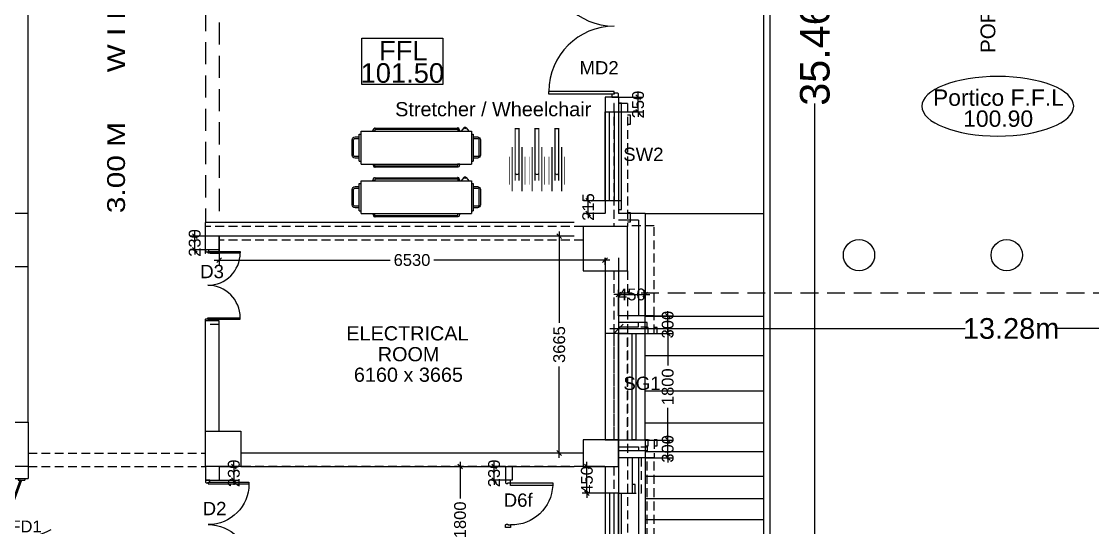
# Model space of a CAD drawing. Extents: x 6345096 to 6738923, y -6490958 to -6305885.
# Drawn here: x 6641686 to 6659809, y -6445439 to -6436884 of the extents above; entities that cross this region are included whole.
import ezdxf
from ezdxf.enums import TextEntityAlignment as Align

# ---------------------------------------------------------------- set-up
doc = ezdxf.new("R2010")
doc.units = 0
doc.header["$LTSCALE"] = 600
doc.header["$MEASUREMENT"] = 0
doc.header["$PDMODE"] = 35
for name, pattern in [('DASHED', [0.75, 0.5, -0.25]), ('HIDDEN', [0.375, 0.25, -0.125]), ('HIDDEN2', [0.1875, 0.125, -0.0625])]:
    doc.linetypes.add(name, pattern=pattern)
doc.layers.get('0').update_dxf_attribs({"linetype": 'CONTINUOUS'})
doc.layers.get('Defpoints').update_dxf_attribs({"linetype": 'CONTINUOUS'})
for name, color, linetype in [('8', 8, 'CONTINUOUS'), ('Car', 8, 'CONTINUOUS'), ('chajja', 7, 'CONTINUOUS'), ('DIM', 8, 'CONTINUOUS'), ('DOOR', 32, 'CONTINUOUS'), ('Ele Proje.', 7, 'CONTINUOUS'), ('Ele. Proj', 7, 'CONTINUOUS'), ('FFL', 7, 'CONTINUOUS'), ('Fire Door', 10, 'CONTINUOUS'), ('Fixed Glass', 171, 'CONTINUOUS'), ('FURN', 32, 'CONTINUOUS'), ('furniture', 33, 'CONTINUOUS'), ('HS', 251, 'CONTINUOUS'), ('joinery', 7, 'CONTINUOUS'), ('LA-column', 3, 'CONTINUOUS'), ('REVISIONS', 6, 'CONTINUOUS'), ('Room Dim', 1, 'CONTINUOUS'), ('Stairscase', 7, 'CONTINUOUS'), ('TEXT', 6, 'CONTINUOUS'), ('TXT', 6, 'CONTINUOUS'), ('Walls', 7, 'CONTINUOUS'), ('WIN', 151, 'CONTINUOUS'), ('Working Dim', 5, 'CONTINUOUS')]:
    doc.layers.add(name, color=color, linetype=linetype)
doc.styles.add('ari', font='arial.ttf')
doc.styles.add('ARIAL', font='arial.ttf')
doc.styles.get("Standard").update_dxf_attribs({"font": 'romans.shx'})
doc.dimstyles.new('int. dim', dxfattribs={"dimtxt": 200, "dimasz": 80, "dimexe": 80, "dimexo": 0, "dimgap": 70, "dimtad": 0, "dimdec": 0, "dimzin": 12, "dimdsep": 46, "dimtxsty": 'ari', "dimblk": 'OBLIQUE', "dimcen": 2, "dimdle": 80, "dimclrd": 256, "dimclre": 256, "dimclrt": 6, "dimadec": 0, "dimazin": 0, "dimtfac": 1, "dimtdec": 0, "dimtix": 1, "dimtmove": 2, "dimatfit": 3, "dimfxl": 1, "dimtolj": 1, "dimtzin": 0, "dimlwd": -1, "dimlwe": -1, "dimarcsym": 0})
doc.dimstyles.new('STANDARD$0', dxfattribs={"dimscale": 0, "dimtxt": 150, "dimasz": 125, "dimexe": 0.75, "dimexo": 1, "dimgap": 25, "dimtad": 1, "dimdec": 0, "dimdsep": 46, "dimtxsty": 'Standard', "dimblk1": 'DOT', "dimblk2": 'DOT', "dimsah": 1, "dimcen": 2.5, "dimclrd": 1, "dimclre": 1, "dimclrt": 3, "dimadec": 0, "dimazin": 0, "dimtfac": 1, "dimtdec": 0, "dimtmove": 0, "dimatfit": 3, "dimldrblk": 'DOT', "dimfxl": 1, "dimtolj": 1, "dimtzin": 0, "dimarcsym": 0})

# ---------------------------------------------------------------- blocks, each defined once
blk = doc.blocks.new('A$C15456D16')
at = {"layer": 'Fire Door'}
for p, q in [((969, -4), (56, 329)), ((969, -4), (56, 329)), ((969, -4), (56, 329)), ((979, 23), (65, 355)), ((979, 23), (65, 355)), ((979, 23), (65, 355)), ((248, 289), (238, 262)), ((248, 289), (238, 262)), ((248, 289), (238, 262)), ((791, 76), (243, 276)), ((791, 76), (243, 276)), ((791, 76), (243, 276)), ((-1000, 56), (-972, 56)), ((-1000, -56), (-1000, 56)), ((-1000, 56), (-972, 56)), ((-1000, -56), (-1000, 56)), ((-1000, 56), (-972, 56)), ((-1000, -56), (-1000, 56)), ((-979, -23), (-969, 4)), ((-979, -23), (-969, 4)), ((-979, -23), (-969, 4)), ((-972, -56), (-972, 56)), ((-972, -56), (-972, 56)), ((-972, -56), (-972, 56)), ((-969, 4), (-56, -329)), ((-969, 4), (-56, -329)), ((-969, 4), (-56, -329)), ((796, 89), (786, 63)), ((796, 89), (786, 63)), ((796, 89), (786, 63)), ((979, 23), (969, -4)), ((979, 23), (969, -4)), ((979, 23), (969, -4)), ((1000, 56), (972, 56)), ((972, -56), (972, 56)), ((1000, 56), (972, 56)), ((972, -56), (972, 56)), ((1000, 56), (972, 56)), ((972, -56), (972, 56)), ((1000, -56), (1000, 56)), ((1000, -56), (1000, 56)), ((1000, -56), (1000, 56)), ((-1000, -56), (-972, -56)), ((-1000, -56), (-972, -56)), ((-1000, -56), (-972, -56)), ((-979, -23), (-65, -355)), ((-979, -23), (-65, -355)), ((-979, -23), (-65, -355)), ((-796, -89), (-786, -63)), ((-796, -89), (-786, -63)), ((-796, -89), (-786, -63)), ((-791, -76), (-243, -276)), ((-791, -76), (-243, -276)), ((-791, -76), (-243, -276)), ((1000, -56), (972, -56)), ((1000, -56), (972, -56)), ((1000, -56), (972, -56)), ((-238, -262), (-248, -289)), ((-238, -262), (-248, -289)), ((-238, -262), (-248, -289))]:
    blk.add_line(p, q, dxfattribs=at)
at = {"layer": 'Fire Door', "extrusion": (0, 0, -1)}
for centre, major_axis, start_param, end_param in [((-1000, 0), (-1000, 0), 2.617886, 3.665084), ((-1000, 0), (-1000, 0), 2.617886, 3.665084), ((-1000, 0), (-1000, 0), 2.617886, 3.665084), ((1000, 0), (1000, 0), 2.618102, 3.665299), ((1000, 0), (1000, 0), 2.618102, 3.665299), ((1000, 0), (1000, 0), 2.618102, 3.665299)]:
    blk.add_ellipse(centre, major_axis=major_axis, ratio=1, start_param=start_param, end_param=end_param, dxfattribs=at)
blk = doc.blocks.new('Z$W@#1275')
at = {"layer": 'DOOR'}
for p, q in [((73, 1500), (0, 1500)), ((0, 1500), (0, 1467)), ((0, 1467), (2, 1467)), ((11, 1456), (11, 1458)), ((11, 1456), (47, 1456)), ((47, 1467), (736, 1467)), ((47, 1467), (47, 1439)), ((47, 1456), (47, 1467)), ((47, 1467), (73, 1467)), ((73, 1467), (73, 1500)), ((736, 1467), (736, 1439)), ((47, 1439), (736, 1439)), ((0, 33), (2, 33)), ((0, 0), (0, 33)), ((73, 0), (0, 0)), ((11, 44), (11, 42)), ((11, 44), (47, 44)), ((47, 61), (736, 61)), ((47, 33), (47, 61)), ((47, 44), (47, 33)), ((47, 33), (736, 33)), ((47, 33), (73, 33)), ((73, 33), (73, 0)), ((736, 33), (736, 61))]:
    blk.add_line(p, q, dxfattribs=at)
for centre, start, end in [((11, 1467), 180, 270), ((11, 33), 90, 180)]:
    blk.add_arc(centre, 9.13, start, end, dxfattribs=at)
at = {"layer": 'DOOR', "color": 145}
for centre, start, end in [((47, 1439), 270, 0), ((47, 61), 0, 90)]:
    blk.add_arc(centre, 689, start, end, dxfattribs=at)
blk = doc.blocks.new('_Oblique')
at = {"color": 0, "linetype": 'ByBlock', "lineweight": -2}
blk.add_line((-0.5, -0.5), (0.5, 0.5), dxfattribs=at)
blk = doc.blocks.new('*D2323')
at = {"layer": 'Defpoints', "color": 0, "transparency": 16777216}
for p in [(6645029, -6440514, -22), (6651559, -6440879, 4), (6651559, -6440917)]:
    blk.add_point(p, dxfattribs=at)
at = {"layer": 'Working Dim', "transparency": 16777216}
for p, q in [((6645029, -6440514), (6645029, -6440997)), ((6651559, -6440879), (6651559, -6440997)), ((6644949, -6440917), (6647926, -6440917)), ((6651639, -6440917), (6648663, -6440917))]:
    blk.add_line(p, q, dxfattribs=at)
at = {"layer": 'Working Dim', "transparency": 16777216, "xscale": 80, "yscale": 80, "zscale": 80, "rotation": 180}
blk.add_blockref('_Oblique', (6645029, -6440917), dxfattribs=at)
at = {"layer": 'Working Dim', "transparency": 16777216, "xscale": 80, "yscale": 80, "zscale": 80}
blk.add_blockref('_Oblique', (6651559, -6440917), dxfattribs=at)
at = {"layer": 'Working Dim', "color": 6, "transparency": 16777216, "insert": (6648294, -6440917), "char_height": 200, "attachment_point": 5, "style": 'ari'}
blk.add_mtext('\\A1;6530', dxfattribs=at)
blk = doc.blocks.new('*D2324')
at = {"layer": 'Defpoints', "color": 0, "transparency": 16777216}
for p in [(6651039, -6440514, 5), (6650785, -6444179), (6651039, -6444179, 1)]:
    blk.add_point(p, dxfattribs=at)
at = {"layer": 'Working Dim', "transparency": 16777216}
for p, q in [((6651039, -6440514), (6650705, -6440514)), ((6650785, -6440434), (6650785, -6441977)), ((6650785, -6444259), (6650785, -6442715)), ((6651039, -6444179), (6650705, -6444179))]:
    blk.add_line(p, q, dxfattribs=at)
at = {"layer": 'Working Dim', "transparency": 16777216, "xscale": 80, "yscale": 80, "zscale": 80}
for p, rotation in [((6650785, -6440514), 90), ((6650785, -6444179), 270)]:
    blk.add_blockref('_Oblique', p, dxfattribs=dict(at, rotation=rotation))
at = {"layer": 'Working Dim', "color": 6, "transparency": 16777216, "insert": (6650785, -6442346), "char_height": 200, "attachment_point": 5, "rotation": 90, "style": 'ari'}
blk.add_mtext('\\A1;3665', dxfattribs=at)
blk = doc.blocks.new('*D2325')
at = {"layer": 'Defpoints', "color": 0, "transparency": 16777216}
for p in [(6644618, -6440514), (6645029, -6440514, 15), (6645029, -6440744, 15)]:
    blk.add_point(p, dxfattribs=at)
at = {"layer": 'Working Dim', "transparency": 16777216}
for p, q in [((6645029, -6440514), (6644538, -6440514)), ((6644618, -6440514), (6644618, -6440434)), ((6644618, -6440744), (6644618, -6440514)), ((6645029, -6440744), (6644538, -6440744)), ((6644618, -6440744), (6644618, -6440824))]:
    blk.add_line(p, q, dxfattribs=at)
at = {"layer": 'Working Dim', "transparency": 16777216, "xscale": 80, "yscale": 80, "zscale": 80}
for p, rotation in [((6644618, -6440514), 270), ((6644618, -6440744), 90)]:
    blk.add_blockref('_Oblique', p, dxfattribs=dict(at, rotation=rotation))
at = {"layer": 'Working Dim', "color": 6, "transparency": 16777216, "insert": (6644618, -6440629), "char_height": 200, "attachment_point": 5, "rotation": 90, "style": 'ari'}
blk.add_mtext('\\A1;230', dxfattribs=at)
blk = doc.blocks.new('A$C5EC80D08')
at = {"layer": 'DOOR', "color": 9, "true_color": 0xd2c4bc}
for p, q in [((-2347, 76), (-2347, 1178)), ((-2347, 1178), (-2302, 1178)), ((-2302, 76), (-2302, 1178)), ((-98, 76), (-98, 1178)), ((-53, 1178), (-98, 1178)), ((-53, 76), (-53, 1178)), ((-2400, 117), (-2400, 0)), ((-2347, 117), (-2400, 117)), ((-2400, 0), (-2347, 0)), ((-2347, 76), (-2347, 117)), ((-2347, 76), (-2302, 76)), ((-2330, 76), (-2347, 76)), ((-2347, 0), (-2347, 3)), ((-2330, 18), (-2333, 18)), ((-2330, 18), (-2330, 76)), ((-53, 76), (-98, 76)), ((-70, 18), (-70, 76)), ((-70, 76), (-53, 76)), ((-70, 18), (-67, 18)), ((-53, 117), (0, 117)), ((-53, 76), (-53, 117)), ((-53, 0), (-53, 3)), ((0, 0), (-53, 0)), ((0, 117), (0, 0))]:
    blk.add_line(p, q, dxfattribs=at)
at = {"layer": 'DOOR', "color": 9, "true_color": 0xd2c4bc, "extrusion": (3.59918e-30, 5.89771e-14, -1)}
blk.add_ellipse((-2302, 76), major_axis=(-1102, 2), ratio=1, start_param=1.568687, end_param=3.139483, dxfattribs=at)
at = {"layer": 'DOOR', "color": 9, "true_color": 0xd2c4bc, "extrusion": (3.64848e-30, 5.89771e-14, -1)}
blk.add_ellipse((-98, 76), major_axis=(-1102, 1), ratio=1, start_param=-0.001324, end_param=1.569472, dxfattribs=at)
at = {"layer": 'DOOR', "color": 9, "true_color": 0xd2c4bc, "extrusion": (9.46633e-30, 5.89771e-14, -1)}
blk.add_ellipse((-2347, 18), major_axis=(-14.4, 2.3), ratio=1, start_param=2.982972, end_param=4.553768, dxfattribs=at)
at = {"layer": 'DOOR', "color": 9, "true_color": 0xd2c4bc, "extrusion": (-1.57772e-30, 5.89771e-14, -1)}
blk.add_ellipse((-53, 18), major_axis=(14.4, 2.3), ratio=1, start_param=1.729417, end_param=3.300214, dxfattribs=at)
blk = doc.blocks.new('*D2327')
at = {"layer": 'Defpoints', "color": 0, "transparency": 16777216}
for p in [(6651789, -6438164, 46), (6652119, -6438164), (6651789, -6438414, 46)]:
    blk.add_point(p, dxfattribs=at)
at = {"layer": 'Working Dim', "transparency": 16777216}
for p, q in [((6651789, -6438164), (6652199, -6438164)), ((6652119, -6438164), (6652119, -6438084)), ((6652119, -6438414), (6652119, -6438164)), ((6651789, -6438414), (6652199, -6438414)), ((6652119, -6438414), (6652119, -6438494))]:
    blk.add_line(p, q, dxfattribs=at)
at = {"layer": 'Working Dim', "transparency": 16777216, "xscale": 80, "yscale": 80, "zscale": 80}
for p, rotation in [((6652119, -6438164), 270), ((6652119, -6438414), 90)]:
    blk.add_blockref('_Oblique', p, dxfattribs=dict(at, rotation=rotation))
at = {"layer": 'Working Dim', "color": 6, "transparency": 16777216, "insert": (6652119, -6438289), "char_height": 200, "attachment_point": 5, "rotation": 90, "style": 'ari'}
blk.add_mtext('\\A1;250', dxfattribs=at)
blk = doc.blocks.new('*D2331')
at = {"layer": 'Defpoints', "color": 0, "transparency": 16777216}
for p in [(6651253, -6444409), (6651559, -6444409, 35), (6651559, -6444859, 145)]:
    blk.add_point(p, dxfattribs=at)
at = {"layer": 'Working Dim', "transparency": 16777216}
for p, q in [((6651253, -6444409), (6651253, -6444329)), ((6651559, -6444409), (6651173, -6444409)), ((6651253, -6444859), (6651253, -6444409)), ((6651559, -6444859), (6651173, -6444859)), ((6651253, -6444859), (6651253, -6444939))]:
    blk.add_line(p, q, dxfattribs=at)
at = {"layer": 'Working Dim', "transparency": 16777216, "xscale": 80, "yscale": 80, "zscale": 80}
for p, rotation in [((6651253, -6444409), 270), ((6651253, -6444859), 90)]:
    blk.add_blockref('_Oblique', p, dxfattribs=dict(at, rotation=rotation))
at = {"layer": 'Working Dim', "color": 6, "transparency": 16777216, "insert": (6651253, -6444634), "char_height": 200, "attachment_point": 5, "rotation": 90, "style": 'ari'}
blk.add_mtext('\\A1;450', dxfattribs=at)
blk = doc.blocks.new('*D2332')
at = {"layer": 'Defpoints', "color": 0, "transparency": 16777216}
for p in [(6651276, -6439914), (6651559, -6439914, 46), (6651559, -6440129, 46)]:
    blk.add_point(p, dxfattribs=at)
at = {"layer": 'Working Dim', "transparency": 16777216}
for p, q in [((6651559, -6439914), (6651196, -6439914)), ((6651276, -6439914), (6651276, -6439834)), ((6651276, -6440129), (6651276, -6439914)), ((6651559, -6440129), (6651196, -6440129)), ((6651276, -6440129), (6651276, -6440209))]:
    blk.add_line(p, q, dxfattribs=at)
at = {"layer": 'Working Dim', "transparency": 16777216, "xscale": 80, "yscale": 80, "zscale": 80}
for p, rotation in [((6651276, -6439914), 270), ((6651276, -6440129), 90)]:
    blk.add_blockref('_Oblique', p, dxfattribs=dict(at, rotation=rotation))
at = {"layer": 'Working Dim', "color": 6, "transparency": 16777216, "insert": (6651276, -6440021), "char_height": 200, "attachment_point": 5, "rotation": 90, "style": 'ari'}
blk.add_mtext('\\A1;215', dxfattribs=at)
blk = doc.blocks.new('*D2341')
at = {"layer": 'Defpoints', "color": 0, "transparency": 16777216}
for p in [(6651790, -6440879, 2), (6665070, -6441479, 2), (6651790, -6442076)]:
    blk.add_point(p, dxfattribs=at)
at = {"layer": 'DIM', "color": 8, "transparency": 16777216}
for p, q in [((6651790, -6440879), (6651790, -6442226)), ((6665070, -6441479), (6665070, -6442226)), ((6651640, -6442076), (6657656, -6442076)), ((6665220, -6442076), (6659204, -6442076))]:
    blk.add_line(p, q, dxfattribs=at)
at = {"layer": 'DIM', "color": 8, "transparency": 16777216, "xscale": 150, "yscale": 150, "zscale": 150, "rotation": 180}
blk.add_blockref('_Oblique', (6651790, -6442076), dxfattribs=at)
at = {"layer": 'DIM', "color": 8, "transparency": 16777216, "xscale": 150, "yscale": 150, "zscale": 150}
blk.add_blockref('_Oblique', (6665070, -6442076), dxfattribs=at)
at = {"layer": 'DIM', "color": 7, "transparency": 16777216, "insert": (6658430, -6442076), "char_height": 350, "attachment_point": 5, "style": 'ari'}
blk.add_mtext('\\A1;13.28m', dxfattribs=at)
blk = doc.blocks.new('*D2352')
at = {"layer": 'Defpoints', "color": 0, "transparency": 16777216}
for p in [(6652239, -6443959, 19), (6652621, -6443959), (6652239, -6444259, 27)]:
    blk.add_point(p, dxfattribs=at)
at = {"layer": 'Working Dim', "transparency": 16777216}
for p, q in [((6652239, -6443959), (6652701, -6443959)), ((6652621, -6443959), (6652621, -6443879)), ((6652621, -6444259), (6652621, -6443959)), ((6652239, -6444259), (6652701, -6444259)), ((6652621, -6444259), (6652621, -6444339))]:
    blk.add_line(p, q, dxfattribs=at)
at = {"layer": 'Working Dim', "transparency": 16777216, "xscale": 80, "yscale": 80, "zscale": 80}
for p, rotation in [((6652621, -6443959), 270), ((6652621, -6444259), 90)]:
    blk.add_blockref('_Oblique', p, dxfattribs=dict(at, rotation=rotation))
at = {"layer": 'Working Dim', "color": 6, "transparency": 16777216, "insert": (6652621, -6444109), "char_height": 200, "attachment_point": 5, "rotation": 90, "style": 'ari'}
blk.add_mtext('\\A1;300', dxfattribs=at)
blk = doc.blocks.new('*D2353')
at = {"layer": 'Defpoints', "color": 0, "transparency": 16777216}
for p in [(6652289, -6442159, 14), (6652621, -6442159), (6652239, -6443959, 19)]:
    blk.add_point(p, dxfattribs=at)
at = {"layer": 'Working Dim', "transparency": 16777216}
for p, q in [((6652289, -6442159), (6652701, -6442159)), ((6652621, -6442079), (6652621, -6442700)), ((6652621, -6444039), (6652621, -6443418)), ((6652239, -6443959), (6652701, -6443959))]:
    blk.add_line(p, q, dxfattribs=at)
at = {"layer": 'Working Dim', "transparency": 16777216, "xscale": 80, "yscale": 80, "zscale": 80}
for p, rotation in [((6652621, -6442159), 90), ((6652621, -6443959), 270)]:
    blk.add_blockref('_Oblique', p, dxfattribs=dict(at, rotation=rotation))
at = {"layer": 'Working Dim', "color": 6, "transparency": 16777216, "insert": (6652621, -6443059), "char_height": 200, "attachment_point": 5, "rotation": 90, "style": 'ari'}
blk.add_mtext('\\A1;1800', dxfattribs=at)
blk = doc.blocks.new('*D2354')
at = {"layer": 'Defpoints', "color": 0, "transparency": 16777216}
for p in [(6652239, -6441859, 27), (6652621, -6441859), (6652289, -6442159, 14)]:
    blk.add_point(p, dxfattribs=at)
at = {"layer": 'Working Dim', "transparency": 16777216}
for p, q in [((6652621, -6441859), (6652621, -6441779)), ((6652239, -6441859), (6652701, -6441859)), ((6652621, -6442159), (6652621, -6441859)), ((6652289, -6442159), (6652701, -6442159)), ((6652621, -6442159), (6652621, -6442239))]:
    blk.add_line(p, q, dxfattribs=at)
at = {"layer": 'Working Dim', "transparency": 16777216, "xscale": 80, "yscale": 80, "zscale": 80}
for p, rotation in [((6652621, -6441859), 270), ((6652621, -6442159), 90)]:
    blk.add_blockref('_Oblique', p, dxfattribs=dict(at, rotation=rotation))
at = {"layer": 'Working Dim', "color": 6, "transparency": 16777216, "insert": (6652621, -6442009), "char_height": 200, "attachment_point": 5, "rotation": 90, "style": 'ari'}
blk.add_mtext('\\A1;300', dxfattribs=at)
blk = doc.blocks.new('*D2355')
at = {"layer": 'Defpoints', "color": 0, "transparency": 16777216}
for p in [(6652239, -6441500), (6651789, -6441859, 27), (6652239, -6441859)]:
    blk.add_point(p, dxfattribs=at)
at = {"layer": 'Working Dim', "transparency": 16777216}
for p, q in [((6651789, -6441859), (6651789, -6441420)), ((6652239, -6441859), (6652239, -6441420)), ((6651789, -6441500), (6651709, -6441500)), ((6651789, -6441500), (6652239, -6441500)), ((6652239, -6441500), (6652319, -6441500))]:
    blk.add_line(p, q, dxfattribs=at)
at = {"layer": 'Working Dim', "transparency": 16777216, "xscale": 80, "yscale": 80, "zscale": 80}
blk.add_blockref('_Oblique', (6651789, -6441500), dxfattribs=at)
at = {"layer": 'Working Dim', "transparency": 16777216, "xscale": 80, "yscale": 80, "zscale": 80, "rotation": 180}
blk.add_blockref('_Oblique', (6652239, -6441500), dxfattribs=at)
at = {"layer": 'Working Dim', "color": 6, "transparency": 16777216, "insert": (6652014, -6441500), "char_height": 200, "attachment_point": 5, "style": 'ari'}
blk.add_mtext('\\A1;450', dxfattribs=at)
blk = doc.blocks.new('*D2365')
at = {"layer": 'Defpoints', "color": 0, "transparency": 16777216}
for p in [(6651939, -6419414), (6655112, -6419414), (6651790, -6454874, 106)]:
    blk.add_point(p, dxfattribs=at)
at = {"layer": 'DIM', "color": 8, "transparency": 16777216}
for p, q in [((6655112, -6419114), (6655112, -6436015)), ((6651939, -6419414), (6655412, -6419414)), ((6655112, -6455174), (6655112, -6438273)), ((6651790, -6454874), (6655412, -6454874))]:
    blk.add_line(p, q, dxfattribs=at)
at = {"layer": 'DIM', "color": 8, "transparency": 16777216, "xscale": 300, "yscale": 300, "zscale": 300}
for p, rotation in [((6655112, -6419414), 90), ((6655112, -6454874), 270)]:
    blk.add_blockref('_Oblique', p, dxfattribs=dict(at, rotation=rotation))
at = {"layer": 'DIM', "color": 7, "transparency": 16777216, "insert": (6655112, -6437144), "char_height": 500, "attachment_point": 5, "rotation": 90, "style": 'ari'}
blk.add_mtext('\\A1;35.46m', dxfattribs=at)
blk = doc.blocks.new('A$C796C7AFF')
at = {"layer": 'furniture'}
for points, const_width in [([(-1060, 82), (-746, 82)], 20), ([(-950, 132), (-761, 132)], 10), ([(-880, 32), (-720, 32)], 20), ([(-761, 132), (-475, 132)], 10), ([(-746, 82), (-583, 82)], 20), ([(-549, 32), (-720, 32)], 20), ([(-583, 82), (-310, 82)], 20), ([(-550, 32), (0, 32), (0, 0)], 20), ([(-550, -32), (0, -32), (0, 0)], 20), ([(-1060, -82), (-746, -82)], 20), ([(-950, -132), (-761, -132)], 10), ([(-880, -32), (-720, -32)], 20), ([(-761, -132), (-475, -132)], 10), ([(-746, -82), (-583, -82)], 20), ([(-549, -32), (-720, -32)], 20), ([(-583, -82), (-310, -82)], 20)]:
    blk.add_lwpolyline(points, dxfattribs=dict(at, const_width=const_width))
at = {"layer": 'furniture', "const_width": 20}
for points in [[(-779, 0, -0.025575), (-760, 32, -0.3)], [(-779, 0, 0.025575), (-760, -32, 0.3)]]:
    blk.add_lwpolyline(points, format="xyb", dxfattribs=at)
blk = doc.blocks.new('A$C0B0100AC')
at = {"layer": 'FURN', "color": 17, "true_color": 0x694030}
for p, q in [((611, 2020), (54, 2020)), ((54, 150), (54, 2020)), ((561, 2050), (104, 2050)), ((104, 2020), (104, 2050)), ((561, 2020), (561, 2050)), ((611, 150), (611, 2020)), ((53, 1824), (53, 1785)), ((667, 1932), (611, 1977)), ((667, 1892), (611, 1847)), ((612, 1824), (612, 1785)), ((3, 1783), (3, 1781)), ((5, 392), (5, 1781)), ((25, 392), (25, 1781)), ((26, 1783), (26, 1781)), ((639, 1783), (639, 1781)), ((641, 392), (641, 1781)), ((661, 392), (661, 1781)), ((662, 1783), (662, 1781)), ((3, 389), (3, 392)), ((26, 389), (26, 392)), ((53, 348), (53, 387)), ((612, 348), (612, 387)), ((639, 389), (639, 392)), ((662, 389), (662, 392)), ((54, 150), (611, 150)), ((104, 120), (104, 150)), ((104, 120), (561, 120)), ((561, 120), (561, 150))]:
    blk.add_line(p, q, dxfattribs=at)
for points in [[(511, 2050), (511, 2120, 0.414214), (461, 2170), (204, 2170, 0.414214), (154, 2120), (154, 2050)], [(486, 2050), (486, 2120, 0.414214), (461, 2145), (204, 2145, 0.414214), (179, 2120), (179, 2050)], [(53, 1822), (25, 1813, 0.318781), (0, 1788), (0, 1783), (29, 1783), (29, 1788), (53, 1788)], [(612, 1822), (641, 1813, -0.318781), (665, 1788), (665, 1783), (636, 1783), (636, 1788), (612, 1788)], [(53, 351), (25, 360, -0.318781), (0, 385), (0, 389), (29, 389), (29, 385), (53, 385)], [(612, 351), (641, 360, 0.318781), (665, 385), (665, 389), (636, 389), (636, 385), (612, 385)], [(154, 120), (154, 50, 0.414214), (204, 0), (461, 0, 0.414214), (511, 50), (511, 120)], [(179, 120), (179, 50, 0.414214), (204, 25), (461, 25, 0.414214), (486, 50), (486, 120)]]:
    blk.add_lwpolyline(points, format="xyb", dxfattribs=at)
for points in [[(53, 1824), (54, 1824)], [(612, 1824), (611, 1824)], [(3, 1781), (26, 1781)], [(53, 1785), (54, 1785)], [(612, 1785), (611, 1785)], [(662, 1781), (639, 1781)], [(3, 392), (26, 392)], [(53, 387), (54, 387)], [(612, 387), (611, 387)], [(662, 392), (639, 392)], [(53, 348), (54, 348)], [(612, 348), (611, 348)]]:
    blk.add_lwpolyline(points, dxfattribs=at)
blk.add_circle((659, 1912), 10.6, dxfattribs=at)
blk.add_arc((653, 1912), 24.5, 305.427, 54.573, dxfattribs=at)
blk = doc.blocks.new('A$C2CD672AE')
at = {"layer": 'Car', "color": 8, "linetype": 'HIDDEN'}
blk.add_line((121620.2, 15325.1, 5.1), (121620.2, 9015, 5.1), dxfattribs=at)
blk.add_line((121620.2, 15325.1, 5.1), (121620.2, 9015, 5.1), dxfattribs=at)
at = {"layer": 'Ele Proje.', "color": 8, "linetype": 'HIDDEN'}
for points, elevation in [([(121620.1, 17805.1), (121670.1, 17805.1), (121670.1, 17955.1), (121620.1, 17955.1)], 9), ([(121620.1, 16155.1), (121670.1, 16155.1), (121670.1, 16305.1), (121620.1, 16305.1)], 9), ([(122070.2, 14265), (122120.2, 14265), (122120.2, 14365), (122070.2, 14365)], 19.4), ([(122070.2, 12365), (122120.2, 12365), (122120.2, 12465), (122070.2, 12465)], 19.4)]:
    blk.add_lwpolyline(points, dxfattribs=dict(at, elevation=elevation))
at = {"layer": 'Ele. Proj', "color": 8, "linetype": 'HIDDEN'}
for p, q in [((121850.2, 12165, -21.6), (121850.2, 11564.8, 10.3)), ((121620.2, 11564.8, 6.2), (121850.2, 11564.8, 6.2))]:
    blk.add_line(p, q, dxfattribs=at)
at = {"layer": 'Ele. Proj', "color": 8, "linetype": 'HIDDEN', "elevation": 26.6}
for points in [[(121620.2, 14265), (122070.2, 14265), (122070.2, 14565), (121620.2, 14565)], [(121620.2, 14380), (121955.2, 14380), (121955.2, 14450), (121620.2, 14450)], [(121620.2, 12465), (122070.2, 12465), (122070.2, 12165), (121620.2, 12165)], [(121620.2, 12350), (121955.2, 12350), (121955.2, 12280), (121620.2, 12280)]]:
    blk.add_lwpolyline(points, dxfattribs=at)
at = {"layer": 'Fixed Glass', "color": 8, "linetype": 'HIDDEN', "elevation": 57.6}
blk.add_lwpolyline([(121620.2, 12465), (121620.2, 14265), (121390.2, 14265), (121390.2, 12465)], close=True, dxfattribs=at)
at = {"layer": 'Stairscase', "color": 8, "linetype": 'HIDDEN'}
for p, q in [((122070.2, 16085.1, 25.6), (121620.2, 16085.1)), ((122070.2, 16085.1, 25.6), (121620.2, 16085.1)), ((122070.2, 14565, 9), (122070.2, 16085.1, 25.6)), ((122070.2, 14565, 9), (122070.2, 16085.1, 25.6)), ((121955.2, 9025, -51.2), (121955.2, 12165, -17.1)), ((122070.2, 9025, -51.2), (122070.2, 12165, -17.1))]:
    blk.add_line(p, q, dxfattribs=at)
at = {"layer": 'Walls', "color": 8, "linetype": 'HIDDEN'}
for p, q in [((121620.1, 18155.1, 3.9), (121390.1, 18155.1, 3.9)), ((121390.1, 18155.1, 3.9), (121390.1, 16075.1, 3.9)), ((121620.1, 18155.1, 3.9), (121620.1, 16075.1, 3.9)), ((120870.2, 16075.1), (114480.1, 16075)), ((114480.1, 15615), (114480.1, 16075)), ((120870, 15845), (114710.1, 15845)), ((114710.1, 15615), (114710.1, 15845)), ((114710.1, 15615), (114480.1, 15615)), ((121390.2, 15325.1), (121390.2, 12465)), ((121620.2, 15325.1), (121620.2, 8435.6)), ((114710.1, 14415), (114480.1, 14415)), ((114480.1, 12615.1, 2.3), (114480.1, 14415)), ((114710.1, 12615.1), (114710.1, 14415)), ((111480.1, 12245), (114480.1, 12245)), ((120870.2, 12245), (115080.2, 12245)), ((111480.2, 12015), (114480.1, 12015)), ((120870.2, 12015), (115080.2, 12015.1, 2.3)), ((121390.2, 12015), (121390.2, 9615))]:
    blk.add_line(p, q, dxfattribs=at)
blk = doc.blocks.new('1000')
at = {"layer": 'DOOR'}
for p, q in [((0, -100), (0, 0)), ((0, 0), (50, 0)), ((50, -100), (0, -100)), ((50, 0), (50, -2)), ((63, -49), (50, -49)), ((50, -49), (50, -100)), ((50, -100), (50, -901)), ((100, -100), (50, -100)), ((63, -13), (61, -13)), ((63, -13), (63, -49)), ((100, -901), (100, -100)), ((837, -13), (837, -49)), ((837, -13), (839, -13)), ((837, -49), (850, -49)), ((850, 0), (850, -2)), ((900, 0), (850, 0)), ((850, -49), (850, -100)), ((850, -100), (900, -100)), ((900, -100), (900, 0)), ((50, -901), (100, -901))]:
    blk.add_line(p, q, dxfattribs=at)
for centre, major_axis, start_param, end_param in [((50, -13), (-7.95, 7.95), 3.926991, 5.497787), ((850, -13), (7.95, 7.95), 0.785398, 2.356194)]:
    blk.add_ellipse(centre, major_axis=major_axis, ratio=1, start_param=start_param, end_param=end_param, dxfattribs=at)
at = {"layer": 'DOOR', "color": 145}
blk.add_ellipse((64, -115), major_axis=(-520, 590), ratio=1, start_param=2.464943, end_param=4.009476, dxfattribs=at)
blk = doc.blocks.new('*D2430')
at = {"layer": 'Defpoints', "color": 0, "transparency": 16777216}
for p in [(6649683, -6444409), (6649875, -6444409, 3), (6649875, -6444639, 3)]:
    blk.add_point(p, dxfattribs=at)
at = {"layer": 'Working Dim', "transparency": 16777216}
for p, q in [((6649683, -6444409), (6649683, -6444329)), ((6649875, -6444409), (6649603, -6444409)), ((6649683, -6444639), (6649683, -6444409)), ((6649875, -6444639), (6649603, -6444639)), ((6649683, -6444639), (6649683, -6444719))]:
    blk.add_line(p, q, dxfattribs=at)
at = {"layer": 'Working Dim', "transparency": 16777216, "xscale": 80, "yscale": 80, "zscale": 80}
for p, rotation in [((6649683, -6444409), 270), ((6649683, -6444639), 90)]:
    blk.add_blockref('_Oblique', p, dxfattribs=dict(at, rotation=rotation))
at = {"layer": 'Working Dim', "color": 6, "transparency": 16777216, "insert": (6649683, -6444524), "char_height": 200, "attachment_point": 5, "rotation": 90, "style": 'ari'}
blk.add_mtext('\\A1;230', dxfattribs=at)
blk = doc.blocks.new('*D2432')
at = {"layer": 'Defpoints', "color": 0, "transparency": 16777216}
for p in [(6649020, -6444409, 5), (6649020, -6446209, 3), (6649108, -6446209)]:
    blk.add_point(p, dxfattribs=at)
at = {"layer": 'Working Dim', "transparency": 16777216}
for p, q in [((6649108, -6444329), (6649108, -6444950)), ((6649020, -6444409), (6649188, -6444409)), ((6649108, -6446289), (6649108, -6445668)), ((6649020, -6446209), (6649188, -6446209))]:
    blk.add_line(p, q, dxfattribs=at)
at = {"layer": 'Working Dim', "transparency": 16777216, "xscale": 80, "yscale": 80, "zscale": 80}
for p, rotation in [((6649108, -6444409), 90), ((6649108, -6446209), 270)]:
    blk.add_blockref('_Oblique', p, dxfattribs=dict(at, rotation=rotation))
at = {"layer": 'Working Dim', "color": 6, "transparency": 16777216, "insert": (6649108, -6445309), "char_height": 200, "attachment_point": 5, "rotation": 90, "style": 'ari'}
blk.add_mtext('\\A1;1800', dxfattribs=at)
blk = doc.blocks.new('*D2433')
at = {"layer": 'Defpoints', "color": 0, "transparency": 16777216}
for p in [(6645030, -6444409, 3), (6645030, -6444639, 3), (6645280, -6444639)]:
    blk.add_point(p, dxfattribs=at)
at = {"layer": 'Working Dim', "transparency": 16777216}
for p, q in [((6645280, -6444409), (6645280, -6444329)), ((6645030, -6444409), (6645360, -6444409)), ((6645280, -6444409), (6645280, -6444639)), ((6645030, -6444639), (6645360, -6444639)), ((6645280, -6444639), (6645280, -6444719))]:
    blk.add_line(p, q, dxfattribs=at)
at = {"layer": 'Working Dim', "transparency": 16777216, "xscale": 80, "yscale": 80, "zscale": 80}
for p, rotation in [((6645280, -6444409), 270), ((6645280, -6444639), 90)]:
    blk.add_blockref('_Oblique', p, dxfattribs=dict(at, rotation=rotation))
at = {"layer": 'Working Dim', "color": 6, "transparency": 16777216, "insert": (6645280, -6444524), "char_height": 200, "attachment_point": 5, "rotation": 90, "style": 'ari'}
blk.add_mtext('\\A1;230', dxfattribs=at)

msp = doc.modelspace()

# ---------------------------------------------------------------- linework, layer by layer
at = {"layer": 'Car'}
for p, q in [((6652239.495, -6440128.816, 6.198), (6654239.963, -6440128.816, 3.349)), ((6651789.495, -6440878.81, 6.198), (6651789.495, -6447188.874, 6.198))]:
    msp.add_line(p, q, dxfattribs=at)
at = {"layer": 'chajja', "color": 8}
for p, q in [((6651839.583, -6439913.798, 1.031), (6651839.583, -6438413.798, 1.031)), ((6652239.494, -6443958.816, -14.69), (6652239.494, -6442158.816, -14.69)), ((6651839.497, -6446658.795, 111.116), (6651839.497, -6444858.795, 111.116))]:
    msp.add_line(p, q, dxfattribs=at)
at = {"layer": 'chajja', "color": 7, "linetype": 'DASHED', "elevation": 2.738}
msp.add_lwpolyline([(6651789.588, -6432433.779), (6665069.735, -6432433.782), (6665069.735, -6441478.81), (6651789.588, -6441478.809)], dxfattribs=at)
at = {"layer": 'Ele Proje.'}
for points, elevation in [([(6651789.583, -6438413.798), (6651839.583, -6438413.798), (6651839.583, -6438263.798), (6651789.583, -6438263.798)], 15.862), ([(6651789.583, -6440063.798), (6651839.583, -6440063.798), (6651839.583, -6439913.798), (6651789.583, -6439913.798)], 15.862), ([(6652239.494, -6442158.821), (6652289.494, -6442158.821), (6652289.494, -6442058.821), (6652239.494, -6442058.821)], -36.151), ([(6652239.494, -6444058.821), (6652289.494, -6444058.821), (6652289.494, -6443958.821), (6652239.494, -6443958.821)], -36.151), ([(6652019.502, -6444858.795), (6652069.502, -6444858.795), (6652069.502, -6444708.795), (6652019.502, -6444708.795)], 114.996)]:
    msp.add_lwpolyline(points, dxfattribs=dict(at, elevation=elevation))
at = {"layer": 'Ele. Proj', "color": 1}
for p, q in [((6652019.5, -6444258.58, 87.262), (6652019.5, -6444858.795, 119.096)), ((6651789.5, -6444858.795, 114.996), (6652019.5, -6444858.795, 114.996))]:
    msp.add_line(p, q, dxfattribs=at)
at = {"layer": 'Ele. Proj', "color": 1, "elevation": -28.943}
for points in [[(6651789.494, -6442158.816), (6652239.494, -6442158.821), (6652239.494, -6441858.816), (6651789.494, -6441858.822)], [(6651789.495, -6442043.816), (6652124.494, -6442043.82), (6652124.494, -6441973.817), (6651789.495, -6441973.822)], [(6651789.494, -6443958.816), (6652239.494, -6443958.821), (6652239.494, -6444258.816), (6651789.494, -6444258.816)], [(6651789.493, -6444073.816), (6652124.494, -6444073.82), (6652124.494, -6444143.816), (6651789.494, -6444143.816)]]:
    msp.add_lwpolyline(points, dxfattribs=at)
at = {"layer": 'FFL', "elevation": 25922.15}
msp.add_lwpolyline([(6647443.252, -6437164.496), (6648815.551, -6437164.496), (6648815.551, -6437952.254), (6647443.252, -6437952.254)], close=True, dxfattribs=at)
at = {"layer": 'FFL', "color": 8, "extrusion": (0, 0, -1)}
msp.add_ellipse((6658204.849, -6438317.106, 41.201), major_axis=(1284.761, 0), ratio=0.392006687, dxfattribs=at)
at = {"layer": 'Fixed Glass', "color": 8, "elevation": 2.062}
msp.add_lwpolyline([(6651789.494, -6443958.816), (6651789.49, -6442158.816), (6651559.494, -6442158.819), (6651559.494, -6443958.816)], close=True, dxfattribs=at)
at = {"layer": 'LA-column', "color": 2}
for points, elevation in [([(6641799.359, -6441028.875), (6641799.359, -6440128.875), (6640899.359, -6440128.875), (6640899.359, -6441028.875)], 1.031), ([(6651939.497, -6440348.812), (6651189.497, -6440348.812), (6651189.497, -6441098.812), (6651939.497, -6441098.812)], 2.283), ([(6641799.537, -6443658.804), (6641799.537, -6444408.804), (6641049.537, -6444408.804), (6641049.537, -6443658.804)], 2.283), ([(6644799.533, -6444408.812), (6644799.533, -6443808.812), (6645399.533, -6443808.812), (6645399.533, -6444408.812)], 2.283), ([(6651189.497, -6443958.819), (6651189.497, -6444408.819), (6651789.497, -6444408.819), (6651789.497, -6443958.819)], 1.031)]:
    msp.add_lwpolyline(points, close=True, dxfattribs=dict(at, elevation=elevation))
msp.add_circle((6655857.061, -6440833.811, -0.566), 265, dxfattribs=at)
at = {"layer": 'LA-column', "color": 10}
msp.add_circle((6658356.996, -6440833.811, -0.477), 265, dxfattribs=at)
at = {"layer": 'REVISIONS', "linetype": 'HIDDEN2', "ltscale": 5, "elevation": 40.685}
for points in [[(6651039.505, -6429358.659), (6644799.357, -6429358.567), (6644799.356, -6440283.703)], [(6651039.501, -6429588.66), (6645029.357, -6429588.571), (6645029.356, -6440283.703)]]:
    msp.add_lwpolyline(points, dxfattribs=at)
at = {"layer": 'Stairscase'}
for p, q in [((6654239.963, -6432133.787, 6.796), (6654239.963, -6447188.88, 3.349)), ((6654354.963, -6447188.88, 3.349), (6654354.963, -6432133.787, 6.796)), ((6652239.495, -6440128.816, 6.198), (6651789.588, -6440128.816, 6.162)), ((6652239.495, -6440128.816, 6.198), (6652239.495, -6441858.816, 6.198)), ((6652124.495, -6440243.816, 6.189), (6651789.588, -6440243.816, 6.162)), ((6652124.495, -6440243.816, 6.198), (6652124.495, -6441858.816, 6.198)), ((6652124.495, -6444258.816, 6.198), (6652124.495, -6447188.88, 6.198)), ((6652239.495, -6444258.816, 6.198), (6652239.495, -6447188.88, 6.198))]:
    msp.add_line(p, q, dxfattribs=at)
at = {"layer": 'Stairscase', "color": 8}
for p, q in [((6654239.963, -6441869.274, 6.198), (6652238.963, -6441869.274, 6.198)), ((6654239.963, -6442538.965, 6.198), (6652238.963, -6442538.965, 6.198)), ((6654239.963, -6443136.09, 6.198), (6652238.963, -6443136.09, 6.198)), ((6654239.963, -6443675.002, 6.198), (6652238.963, -6443675.002, 6.198)), ((6654239.963, -6444157.186, 6.198), (6652239.495, -6444157.186, 6.198)), ((6654239.963, -6444573.188, 6.198), (6652238.963, -6444573.188, 6.198)), ((6654239.963, -6444951.371, 6.198), (6652238.963, -6444951.371, 6.198)), ((6654239.963, -6445305.753, 6.198), (6652238.963, -6445305.753, 6.198))]:
    msp.add_line(p, q, dxfattribs=at)
at = {"layer": 'Walls', "linetype": 'Continuous'}
for p, q in [((6641799.542, -6440128.875, 1.031), (6641799.534, -6433788.819, -2.848)), ((6651789.583, -6438163.798, 1.031), (6651559.583, -6438163.798, 1.031)), ((6651559.583, -6438163.798, 1.031), (6651559.583, -6440128.81, 1.031)), ((6651789.583, -6438163.798, 1.031), (6651789.583, -6440128.81, 1.031)), ((6651039.412, -6440283.696, 39.654), (6644799.356, -6440283.703, 2.39)), ((6644799.356, -6440743.696, 2.39), (6644799.356, -6440283.703, 2.39)), ((6651039.412, -6440513.696, 39.654), (6645029.356, -6440513.703, 2.39)), ((6645029.356, -6440743.696, 2.39), (6645029.356, -6440513.703, 2.39)), ((6645029.356, -6440743.696, 2.39), (6644799.356, -6440743.696, 2.39)), ((6651559.497, -6440878.81, 1.031), (6651559.497, -6443958.874, 1.031)), ((6651789.497, -6440878.81, 1.031), (6651789.497, -6446808.794, 1.031)), ((6641799.546, -6443658.804, -2.848), (6641799.543, -6441028.875, -2.848)), ((6645029.356, -6441943.696, 2.39), (6644799.356, -6441943.696, 2.39)), ((6644799.356, -6443808.812, 2.283), (6644799.356, -6441943.696, 2.39)), ((6645029.356, -6443808.812, 2.39), (6645029.356, -6441943.696, 2.39)), ((6645399.362, -6444178.664, 39.654), (6651039.414, -6444178.657, 39.654)), ((6641799.539, -6444408.787, -2.848), (6641799.539, -6444608.819, -2.848)), ((6645399.362, -6444408.664, 39.654), (6651039.414, -6444408.657, 39.654)), ((6651559.497, -6444408.874, 1.031), (6651559.497, -6446808.794, 1.031)), ((6641569.539, -6444608.819, -2.848), (6641799.539, -6444608.819, -2.848))]:
    msp.add_line(p, q, dxfattribs=at)
at = {"layer": 'Walls'}
for p, q in [((6644799.534, -6444408.816, -1.138), (6644799.534, -6444638.968, -1.138)), ((6645029.534, -6444408.816, -1.138), (6645029.534, -6444638.968, -1.138)), ((6649874.67, -6444408.823, -1.138), (6649874.67, -6444638.951, -1.138)), ((6649989.67, -6444408.823, -1.138), (6649989.67, -6444638.951, -1.138)), ((6644799.534, -6444638.968, -1.138), (6645029.534, -6444638.968, -1.138)), ((6649989.67, -6444638.951, -1.138), (6649874.67, -6444638.951, -1.138)), ((6649989.768, -6444638.951, -1.138), (6649989.67, -6444638.951, -1.138))]:
    msp.add_line(p, q, dxfattribs=at)
at = {"layer": 'Walls', "linetype": 'Continuous', "elevation": -2.848, "flags": 128}
msp.add_lwpolyline([(6641799.539, -6444408.787), (6641799.539, -6444608.819)], dxfattribs=at)
at = {"layer": 'Walls', "linetype": 'Continuous', "elevation": -2.848}
msp.add_lwpolyline([(6641799.539, -6444408.787), (6641799.546, -6444408.787)], dxfattribs=at)
at = {"layer": 'WIN', "linetype": 'Continuous'}
for points, elevation in [([(6651789.583, -6439913.798), (6651559.583, -6439913.798), (6651559.583, -6438413.798), (6651789.583, -6438413.798)], 15.862), ([(6651712.583, -6439913.798), (6651636.583, -6439913.798), (6651636.583, -6438413.798), (6651712.583, -6438413.798)], 15.862), ([(6652083.927, -6442158.821), (6652083.927, -6443958.821), (6652019.494, -6443958.821), (6652019.494, -6442158.821)], -28.943), ([(6651789.497, -6444858.795), (6651559.497, -6444858.795), (6651559.497, -6446658.795), (6651789.497, -6446658.795)], 114.996), ([(6651712.497, -6444858.795), (6651636.497, -6444858.795), (6651636.497, -6446658.795), (6651712.497, -6446658.795)], 114.996)]:
    msp.add_lwpolyline(points, close=True, dxfattribs=dict(at, elevation=elevation))

# ---------------------------------------------------------------- block references
at = {"layer": 'DOOR', "xscale": -1, "rotation": 90}
msp.add_blockref('A$C5EC80D08', (6651789.583, -6438163.798, 15.862), dxfattribs=at)
at = {"layer": 'DOOR', "xscale": 0.8000117540359497, "yscale": 0.8000117540359497, "zscale": 0.8000117540359497}
msp.add_blockref('Z$W@#1275', (6644799.356, -6441943.696, 13.12), dxfattribs=at)
at = {"layer": 'DOOR', "xscale": -1.000014692544937, "yscale": 1.000014692544937, "zscale": 1.000014692544937, "rotation": 180}
msp.add_blockref('Z$W@#1275', (6644799.534, -6444638.968, -1.27), dxfattribs=at)
at = {"layer": 'DOOR', "linetype": 'Continuous', "xscale": -0.8888888917863601, "yscale": 0.8888888917863369, "zscale": 0.8888888919173272, "rotation": 89.99998691325088}
msp.add_blockref('1000', (6649874.402, -6444638.95), dxfattribs=at)
at = {"layer": 'Fire Door', "color": 3, "lineweight": 0, "rotation": 270}
msp.add_blockref('A$C15456D16', (6641684.54, -6445608.811, -1.326), dxfattribs=at)
at = {"layer": 'furniture', "xscale": -1, "rotation": 270}
for p in [(6650071.971, -6438695.199, 42.744), (6650408.345, -6438695.199, 42.744), (6650744.72, -6438695.199, 42.744)]:
    msp.add_blockref('A$C796C7AFF', p, dxfattribs=at)
at = {"layer": 'HS'}
msp.add_blockref('A$C2CD672AE', (6530319.294, -6456423.902, 8.17), dxfattribs=at)
at = {"layer": 'Stairscase', "color": 8, "xscale": -1, "rotation": 270}
for p in [(6647281.112, -6439347.632, 103579.007), (6647281.112, -6440186.904, 103579.007)]:
    msp.add_blockref('A$C0B0100AC', p, dxfattribs=at)

# ---------------------------------------------------------------- texts
at = {"layer": '8', "color": 6, "style": 'ari'}
for s, p in [('MD2', (6651127.259, -6437779.402, 15.862)), ('D2', (6644752.492, -6445230.126, -1.27))]:
    msp.add_text(s, height=225, dxfattribs=at).set_placement(p)
for s, p in [('D3', (6644911.611, -6441223.465, 13.12)), ('D6f', (6650090.361, -6445087.742, -0.389))]:
    msp.add_text(s, height=225, dxfattribs=at).set_placement(p, align=Align.CENTER)
at = {"layer": 'FFL', "color": 180, "style": 'ARIAL'}
for s, p in [('FFL', (6648146.046, -6437377.151, -12858.859)), ('101.50', (6648130.412, -6437754.68, -12858.859))]:
    msp.add_text(s, height=330.75, dxfattribs=at).set_placement(p, align=Align.MIDDLE)
at = {"layer": 'FFL', "color": 10, "style": 'ARIAL'}
for s, height, p in [('Portico F.F.L', 277.13664, (6658216.22, -6438171.645, 41.201)), ('100.90', 277.1366, (6658211.254, -6438526.568, 41.201))]:
    msp.add_text(s, height=height, dxfattribs=at).set_placement(p, align=Align.MIDDLE_CENTER)
at = {"layer": 'Fire Door', "style": 'ARIAL'}
msp.add_text('FD1', height=200, dxfattribs=at).set_placement((6641763.786, -6445519.951, -0.348), align=Align.CENTER)
at = {"layer": 'joinery', "style": 'ari'}
for s, p in [('SW2', (6652208.835, -6439242.191, 15.862)), ('SG1', (6652184.921, -6443113.23, -21.777))]:
    msp.add_text(s, height=225, dxfattribs=at).set_placement(p, align=Align.CENTER)
at = {"layer": 'Room Dim', "style": 'ARIAL'}
msp.add_text('6160 x 3665', height=240, dxfattribs=at).set_placement((6648233.481, -6442975.253, 43.534), align=Align.CENTER)
at = {"layer": 'TEXT', "color": 7, "style": 'ari'}
msp.add_text('PORTICO', height=250, rotation=90.0000156, dxfattribs=at).set_placement((6658238.262, -6436622.516, 3.314), align=Align.BOTTOM_CENTER)
at = {"layer": 'TEXT', "color": 7, "style": 'ARIAL'}
for s, p in [('Stretcher / Wheelchair ', (6649714.151, -6438486.685, 42.744)), ('ELECTRICAL', (6648216.609, -6442275.982, 43.534)), ('ROOM', (6648236.1, -6442627.982, 43.534))]:
    msp.add_text(s, height=240, dxfattribs=at).set_placement(p, align=Align.CENTER)
at = {"layer": 'TXT', "color": 7, "style": 'ARIAL', "width": 1.2}
msp.add_text('3.00 M      W I D E      C O R R I D O R', height=300.52174, rotation=90, dxfattribs=at).set_placement((6643437.6, -6435785.753, -1.74), align=Align.CENTER)

# ---------------------------------------------------------------- dimensions: what is measured, and where the dimension line sits
at = {"layer": 'DIM'}
dim = msp.add_linear_dim(base=(6655112.228, -6419413.727, -66.513), p1=(6651789.588, -6454873.867, 39.654), p2=(6651939.497, -6419413.727, -66.513), angle=90, dimstyle='STANDARD$0', override={"dimscale": 1, "dimtxt": 500, "dimasz": 300, "dimexe": 300, "dimexo": 0, "dimgap": 1, "dimtad": 0, "dimdec": 2, "dimlfac": 0.001, "dimzin": 0, "dimpost": 'm', "dimtxsty": 'ari', "dimblk1": 'Oblique', "dimblk2": 'Oblique', "dimcen": 0, "dimdle": 300, "dimclrd": 8, "dimclre": 8, "dimclrt": 7, "dimadec": 2, "dimtdec": 2, "dimtmove": 2, "dimfxl": 0.75, "dimfrac": 1, "dimlwd": 65535, "dimlwe": 65535}, dxfattribs=at)
dim.commit()
dim.dimension.update_dxf_attribs({"geometry": '*D2365', "text_midpoint": (6655112.228, -6437143.797, -66.513)})
dim = msp.add_linear_dim(base=(6651789.588, -6442076.122, 1.031), p1=(6665069.735, -6441478.81, 2.738), p2=(6651789.588, -6440878.809, 2.738), dimstyle='STANDARD$0', override={"dimscale": 1, "dimtxt": 350, "dimasz": 150, "dimexe": 150, "dimexo": 0, "dimgap": 1, "dimtad": 0, "dimdec": 2, "dimlfac": 0.001, "dimzin": 0, "dimpost": 'm', "dimtxsty": 'ari', "dimblk1": 'Oblique', "dimblk2": 'Oblique', "dimcen": 0, "dimdle": 150, "dimclrd": 8, "dimclre": 8, "dimclrt": 7, "dimadec": 2, "dimtdec": 2, "dimtmove": 2, "dimfxl": 0.75, "dimfrac": 1, "dimlwd": 65535, "dimlwe": 65535}, dxfattribs=at)
dim.commit()
dim.dimension.update_dxf_attribs({"geometry": '*D2341', "text_midpoint": (6658429.661, -6442076.122, 1.031)})
at = {"layer": 'Working Dim', "color": 6}
for base, p1, p2, angle, picture, middle in [((6652118.923, -6438163.798, -29.974), (6651789.237, -6438413.798, 15.862), (6651789.237, -6438163.798, 15.862), 90, '*D2327', (6652118.923, -6438288.798, -29.974)), ((6651275.589, -6439913.798, -29.974), (6651559.237, -6440128.81, 15.862), (6651559.237, -6439913.798, 15.862), 90, '*D2332', (6651275.589, -6440021.304, -29.974)), ((6644617.605, -6440513.703, 2.39), (6645029.356, -6440743.696, 17.22), (6645029.355, -6440513.703, 17.22), 90, '*D2325', (6644617.605, -6440628.699, 2.39)), ((6650784.53, -6444178.657, 39.654), (6651039.412, -6440513.696, 44.821), (6651039.414, -6444178.657, 40.685), 90, '*D2324', (6650784.53, -6442346.176, 39.654)), ((6652239.494, -6441500.116, -55.536), (6651789.494, -6441858.822, -28.943), (6652239.494, -6441858.816, -55.536), 180, '*D2355', (6652014.494, -6441500.116, -55.536)), ((6652621.287, -6441858.816, -55.536), (6652289.494, -6442158.821, -41.282), (6652239.494, -6441858.816, -28.943), 90, '*D2354', (6652621.287, -6442008.819, -55.536)), ((6652621.287, -6442158.821, -55.536), (6652239.494, -6443958.821, -36.151), (6652289.494, -6442158.821, -41.282), 90, '*D2353', (6652621.287, -6443058.821, -55.536)), ((6652621.287, -6443958.821, -55.536), (6652239.494, -6444258.816, -28.943), (6652239.494, -6443958.821, -36.151), 90, '*D2352', (6652621.287, -6444108.819, -55.536)), ((6645279.549, -6444638.968, -1.138), (6645029.534, -6444408.816, 2.283), (6645029.534, -6444638.968, 2.283), 90, '*D2433', (6645279.549, -6444523.892, -1.138)), ((6649107.687, -6446208.83, -1.138), (6649019.934, -6444408.822, 3.993), (6649019.934, -6446208.83, 2.283), 90, '*D2432', (6649107.687, -6445308.826, -1.138)), ((6649683.142, -6444408.823, -1.138), (6649874.67, -6444638.951, 2.283), (6649874.67, -6444408.823, 2.283), 90, '*D2430', (6649683.142, -6444523.887, -1.138)), ((6651252.809, -6444408.874, -29.974), (6651559.151, -6444858.795, 114.996), (6651559.151, -6444408.874, 4.911), 90, '*D2331', (6651252.809, -6444633.834, -29.974))]:
    dim = msp.add_linear_dim(base=base, p1=p1, p2=p2, angle=angle, dimstyle='int. dim', override={"dimtxt": 200, "dimarcsym": 1}, dxfattribs=at)
    dim.commit()
    dim.dimension.update_dxf_attribs({"geometry": picture, "text_midpoint": middle})
dim = msp.add_linear_dim(base=(6651559.414, -6440916.838, 39.654), p1=(6645029.356, -6440513.703, 17.22), p2=(6651559.414, -6440878.661, 43.534), dimstyle='int. dim', override={"dimtxt": 200, "dimarcsym": 1}, dxfattribs=at)
dim.commit()
dim.dimension.update_dxf_attribs({"geometry": '*D2323', "text_midpoint": (6648294.385, -6440916.838, 39.654)})

doc.saveas('drawing.dxf')
